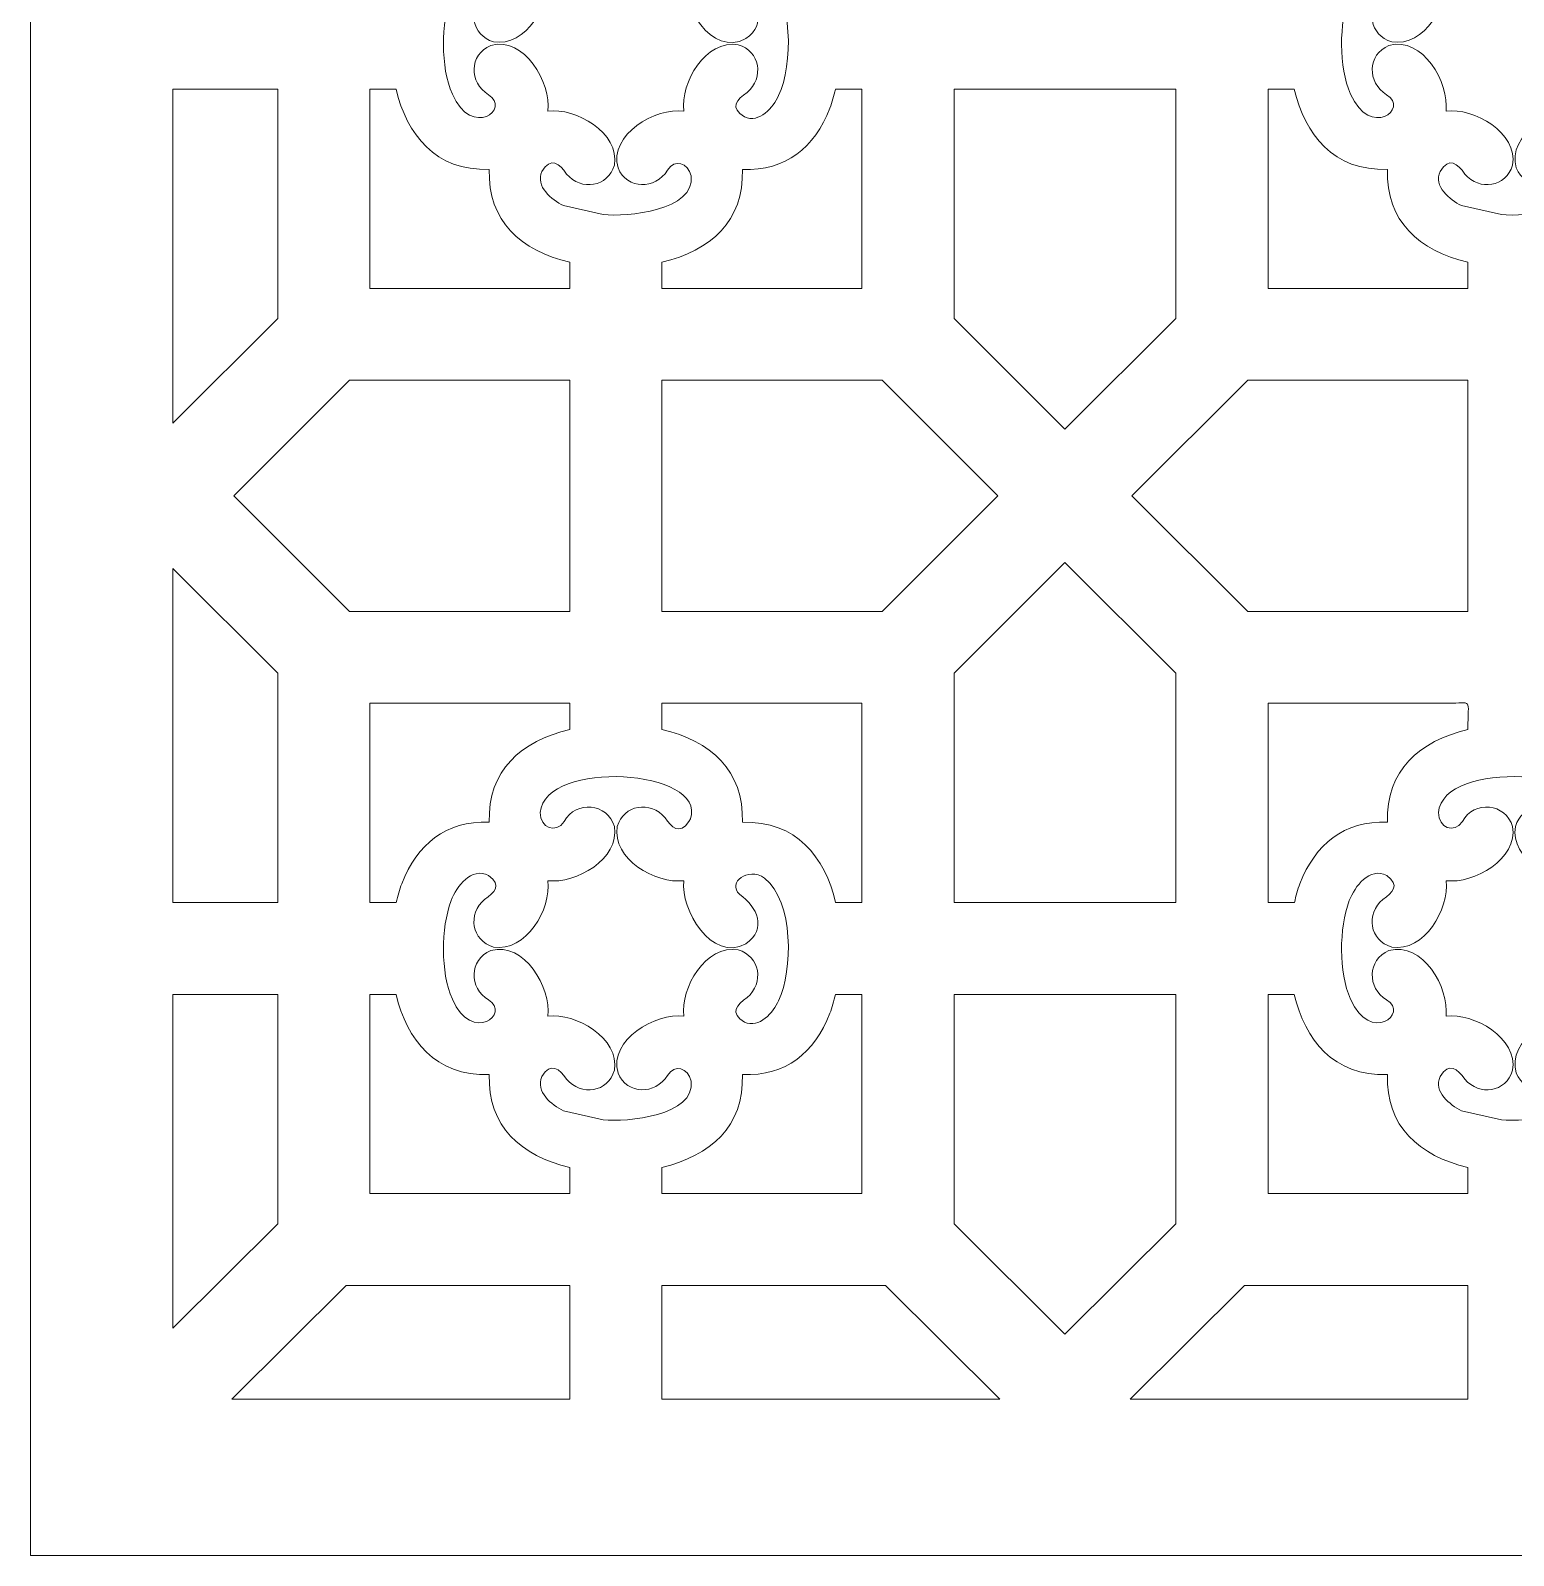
# Model space of a CAD drawing. Header units: centimetres. Extents: x 10.4 to 27.5, y -2.2 to 9.5.
# Drawn here: x 10.447 to 13.422, y -2.117 to 0.943 of the extents above; entities that cross this region are included whole.
import ezdxf

# ---------------------------------------------------------------- set-up
doc = ezdxf.new("R2010")
doc.units = ezdxf.units.CM
doc.header["$MEASUREMENT"] = 0
doc.layers.add('layer 1', color=7, linetype='Continuous')

msp = doc.modelspace()

# ---------------------------------------------------------------- linework, layer by layer
at = {"layer": 'layer 1', "color": 7, "lineweight": 9}
for points, knots in [([(10.44674, 9.5), (10.44674, 9.5), (16.39673, 9.5), (16.39673, 9.5), (16.39673, 9.5), (16.39673, 9.5), (16.39673, -2.11668), (16.39673, -2.11668), (16.39673, -2.11668), (16.39673, -2.11668), (10.44674, -2.11668), (10.44674, -2.11668), (10.44674, -2.11668), (10.44674, -2.11668), (10.44674, 9.5), (10.44674, 9.5)], [0, 0, 0, 0, 0.2, 0.2, 0.2, 0.2, 0.4, 0.4, 0.4, 0.4, 0.6, 0.6, 0.6, 0.6, 1, 1, 1, 1]), ([(11.29047, 1.01358), (11.29047, 1.01358), (11.29047, 1.01358), (11.29047, 1.01358), (11.29047, 1.01358), (11.27004, 0.95806), (11.26896, 0.87023), (11.29298, 0.81571), (11.29298, 0.81571), (11.33269, 0.7256), (11.41101, 0.78683), (11.36538, 0.81454), (11.36538, 0.81454), (11.32629, 0.83826), (11.32592, 0.89522), (11.37013, 0.91327), (11.37013, 0.91327), (11.43763, 0.93239), (11.4917, 0.83811), (11.48459, 0.78175), (11.48459, 0.78175), (11.54026, 0.78877), (11.62915, 0.738), (11.61809, 0.67312), (11.61809, 0.67312), (11.60548, 0.62889), (11.55132, 0.62086), (11.52216, 0.65536), (11.52216, 0.65536), (11.50812, 0.67598), (11.49044, 0.69061), (11.47279, 0.66053), (11.47279, 0.66053), (11.45879, 0.63026), (11.49237, 0.60356), (11.51571, 0.5921), (11.51571, 0.5921), (11.51571, 0.5921), (11.59561, 0.57388), (11.59561, 0.57388), (11.59561, 0.57388), (11.64252, 0.56899), (11.78081, 0.58166), (11.77221, 0.65167), (11.77221, 0.65167), (11.76611, 0.67786), (11.73889, 0.68657), (11.72446, 0.6629), (11.72446, 0.6629), (11.70061, 0.62375), (11.64339, 0.62384), (11.62543, 0.66767), (11.62543, 0.66767), (11.60625, 0.7348), (11.70091, 0.78905), (11.75735, 0.78175), (11.75735, 0.78175), (11.75029, 0.8385), (11.80129, 0.92586), (11.86632, 0.91483), (11.86632, 0.91483), (11.91068, 0.90226), (11.91874, 0.84827), (11.88413, 0.81922), (11.88413, 0.81922), (11.86344, 0.8052), (11.84881, 0.7876), (11.87896, 0.76998), (11.87896, 0.76998), (11.90901, 0.7562), (11.93688, 0.78984), (11.94761, 0.81278), (11.94761, 0.81278), (11.97632, 0.87429), (11.97827, 1.01091), (11.91925, 1.05902), (11.91925, 1.05902), (11.88593, 1.08163), (11.84358, 1.05088), (11.86941, 1.02575), (11.86941, 1.02575), (11.90543, 1.00127), (11.92415, 0.95671), (11.88186, 0.92693), (11.88186, 0.92693), (11.81318, 0.88937), (11.75025, 0.99595), (11.75735, 1.05367), (11.75735, 1.05367), (11.7004, 1.0467), (11.61282, 1.09738), (11.62385, 1.1623), (11.62385, 1.1623), (11.63648, 1.20651), (11.69064, 1.21457), (11.71977, 1.18005), (11.71977, 1.18005), (11.73312, 1.16044), (11.74804, 1.14525), (11.76757, 1.1722), (11.76757, 1.1722), (11.76757, 1.1722), (11.77047, 1.17774), (11.77047, 1.17774), (11.77047, 1.17774), (11.80464, 1.27684), (11.47934, 1.29888), (11.46928, 1.1903), (11.46928, 1.1903), (11.46975, 1.15981), (11.50001, 1.14693), (11.51747, 1.17251), (11.51747, 1.17251), (11.54072, 1.21572), (11.60471, 1.20921), (11.61809, 1.1623), (11.61809, 1.1623), (11.62917, 1.09725), (11.54061, 1.04678), (11.48459, 1.05367), (11.48459, 1.05367), (11.49183, 0.99695), (11.44056, 0.90961), (11.37562, 0.9206), (11.37562, 0.9206), (11.33126, 0.93318), (11.32317, 0.98718), (11.35782, 1.01621), (11.35782, 1.01621), (11.37747, 1.02952), (11.39273, 1.04439), (11.36567, 1.06386), (11.36567, 1.06386), (11.33074, 1.08205), (11.30192, 1.04239), (11.29047, 1.01358)], [0, 0, 0, 0, 0.0285714, 0.0285714, 0.0285714, 0.0285714, 0.0571429, 0.0571429, 0.0571429, 0.0571429, 0.0857143, 0.0857143, 0.0857143, 0.0857143, 0.1142857, 0.1142857, 0.1142857, 0.1142857, 0.1428571, 0.1428571, 0.1428571, 0.1428571, 0.1714286, 0.1714286, 0.1714286, 0.1714286, 0.2, 0.2, 0.2, 0.2, 0.2285714, 0.2285714, 0.2285714, 0.2285714, 0.2571429, 0.2571429, 0.2571429, 0.2571429, 0.2857143, 0.2857143, 0.2857143, 0.2857143, 0.3142857, 0.3142857, 0.3142857, 0.3142857, 0.3428571, 0.3428571, 0.3428571, 0.3428571, 0.3714286, 0.3714286, 0.3714286, 0.3714286, 0.4, 0.4, 0.4, 0.4, 0.4285714, 0.4285714, 0.4285714, 0.4285714, 0.4571429, 0.4571429, 0.4571429, 0.4571429, 0.4857143, 0.4857143, 0.4857143, 0.4857143, 0.5142857, 0.5142857, 0.5142857, 0.5142857, 0.5428571, 0.5428571, 0.5428571, 0.5428571, 0.5714286, 0.5714286, 0.5714286, 0.5714286, 0.6, 0.6, 0.6, 0.6, 0.6285714, 0.6285714, 0.6285714, 0.6285714, 0.6571429, 0.6571429, 0.6571429, 0.6571429, 0.6857143, 0.6857143, 0.6857143, 0.6857143, 0.7142857, 0.7142857, 0.7142857, 0.7142857, 0.7428571, 0.7428571, 0.7428571, 0.7428571, 0.7714286, 0.7714286, 0.7714286, 0.7714286, 0.8, 0.8, 0.8, 0.8, 0.8285714, 0.8285714, 0.8285714, 0.8285714, 0.8571429, 0.8571429, 0.8571429, 0.8571429, 0.8857143, 0.8857143, 0.8857143, 0.8857143, 0.9142857, 0.9142857, 0.9142857, 0.9142857, 0.9428571, 0.9428571, 0.9428571, 0.9428571, 1, 1, 1, 1]), ([(13.09226, 1.01358), (13.09226, 1.01358), (13.09226, 1.01358), (13.09226, 1.01358), (13.09226, 1.01358), (13.07182, 0.95806), (13.07075, 0.87023), (13.09476, 0.81571), (13.09476, 0.81571), (13.13448, 0.7256), (13.2128, 0.78683), (13.16716, 0.81454), (13.16716, 0.81454), (13.12807, 0.83826), (13.1277, 0.89522), (13.17192, 0.91327), (13.17192, 0.91327), (13.23941, 0.93239), (13.29348, 0.83811), (13.28637, 0.78175), (13.28637, 0.78175), (13.34207, 0.78877), (13.43093, 0.738), (13.41987, 0.67312), (13.41987, 0.67312), (13.40726, 0.62889), (13.35312, 0.62086), (13.32395, 0.65536), (13.32395, 0.65536), (13.3099, 0.67598), (13.29223, 0.69061), (13.27458, 0.66053), (13.27458, 0.66053), (13.26059, 0.63026), (13.29415, 0.60356), (13.31749, 0.5921), (13.31749, 0.5921), (13.31749, 0.5921), (13.3974, 0.57388), (13.3974, 0.57388), (13.3974, 0.57388), (13.44431, 0.56899), (13.58259, 0.58166), (13.574, 0.65167), (13.574, 0.65167), (13.56789, 0.67786), (13.54067, 0.68657), (13.52625, 0.6629), (13.52625, 0.6629), (13.5024, 0.62375), (13.44519, 0.62384), (13.42721, 0.66767), (13.42721, 0.66767), (13.40803, 0.7348), (13.5027, 0.78905), (13.55913, 0.78175), (13.55913, 0.78175), (13.55207, 0.8385), (13.60307, 0.92586), (13.66811, 0.91483), (13.66811, 0.91483), (13.71247, 0.90226), (13.72053, 0.84827), (13.68592, 0.81922), (13.68592, 0.81922), (13.66523, 0.8052), (13.6506, 0.7876), (13.68074, 0.76998), (13.68074, 0.76998), (13.7108, 0.7562), (13.73867, 0.78984), (13.7494, 0.81278), (13.7494, 0.81278), (13.77811, 0.87429), (13.78006, 1.01091), (13.72104, 1.05902), (13.72104, 1.05902), (13.68774, 1.08163), (13.64539, 1.05088), (13.6712, 1.02575), (13.6712, 1.02575), (13.70722, 1.00127), (13.72594, 0.95671), (13.68367, 0.92693), (13.68367, 0.92693), (13.61497, 0.88937), (13.55205, 0.99595), (13.55913, 1.05367), (13.55913, 1.05367), (13.50219, 1.0467), (13.4146, 1.09738), (13.42566, 1.1623), (13.42566, 1.1623), (13.43827, 1.20651), (13.49243, 1.21457), (13.52156, 1.18005), (13.52156, 1.18005), (13.53491, 1.16044), (13.54982, 1.14525), (13.56935, 1.1722), (13.56935, 1.1722), (13.56935, 1.1722), (13.57226, 1.17774), (13.57226, 1.17774), (13.57226, 1.17774), (13.60642, 1.27684), (13.28112, 1.29888), (13.27109, 1.1903), (13.27109, 1.1903), (13.27154, 1.15981), (13.30179, 1.14693), (13.31926, 1.17251), (13.31926, 1.17251), (13.34251, 1.21572), (13.4065, 1.20921), (13.41987, 1.1623), (13.41987, 1.1623), (13.43098, 1.09725), (13.3424, 1.04678), (13.28637, 1.05367), (13.28637, 1.05367), (13.29362, 0.99695), (13.24234, 0.90961), (13.1774, 0.9206), (13.1774, 0.9206), (13.13304, 0.93318), (13.12496, 0.98718), (13.15961, 1.01621), (13.15961, 1.01621), (13.17926, 1.02952), (13.19452, 1.04439), (13.16746, 1.06386), (13.16746, 1.06386), (13.13253, 1.08205), (13.1037, 1.04239), (13.09226, 1.01358)], [0, 0, 0, 0, 0.0285714, 0.0285714, 0.0285714, 0.0285714, 0.0571429, 0.0571429, 0.0571429, 0.0571429, 0.0857143, 0.0857143, 0.0857143, 0.0857143, 0.1142857, 0.1142857, 0.1142857, 0.1142857, 0.1428571, 0.1428571, 0.1428571, 0.1428571, 0.1714286, 0.1714286, 0.1714286, 0.1714286, 0.2, 0.2, 0.2, 0.2, 0.2285714, 0.2285714, 0.2285714, 0.2285714, 0.2571429, 0.2571429, 0.2571429, 0.2571429, 0.2857143, 0.2857143, 0.2857143, 0.2857143, 0.3142857, 0.3142857, 0.3142857, 0.3142857, 0.3428571, 0.3428571, 0.3428571, 0.3428571, 0.3714286, 0.3714286, 0.3714286, 0.3714286, 0.4, 0.4, 0.4, 0.4, 0.4285714, 0.4285714, 0.4285714, 0.4285714, 0.4571429, 0.4571429, 0.4571429, 0.4571429, 0.4857143, 0.4857143, 0.4857143, 0.4857143, 0.5142857, 0.5142857, 0.5142857, 0.5142857, 0.5428571, 0.5428571, 0.5428571, 0.5428571, 0.5714286, 0.5714286, 0.5714286, 0.5714286, 0.6, 0.6, 0.6, 0.6, 0.6285714, 0.6285714, 0.6285714, 0.6285714, 0.6571429, 0.6571429, 0.6571429, 0.6571429, 0.6857143, 0.6857143, 0.6857143, 0.6857143, 0.7142857, 0.7142857, 0.7142857, 0.7142857, 0.7428571, 0.7428571, 0.7428571, 0.7428571, 0.7714286, 0.7714286, 0.7714286, 0.7714286, 0.8, 0.8, 0.8, 0.8, 0.8285714, 0.8285714, 0.8285714, 0.8285714, 0.8571429, 0.8571429, 0.8571429, 0.8571429, 0.8857143, 0.8857143, 0.8857143, 0.8857143, 0.9142857, 0.9142857, 0.9142857, 0.9142857, 0.9428571, 0.9428571, 0.9428571, 0.9428571, 1, 1, 1, 1]), ([(10.73234, 0.15563), (10.73234, 0.15563), (10.73234, 0.15563), (10.73234, 0.15563), (10.73234, 0.15563), (10.73234, 0.15563), (10.9426, 0.36524), (10.9426, 0.36524), (10.9426, 0.36524), (10.9426, 0.36524), (10.9426, 0.82549), (10.9426, 0.82549), (10.9426, 0.82549), (10.9426, 0.82549), (10.73234, 0.82549), (10.73234, 0.82549), (10.73234, 0.82549), (10.73234, 0.82549), (10.73234, 0.15563), (10.73234, 0.15563)], [0, 0, 0, 0, 0.1666667, 0.1666667, 0.1666667, 0.1666667, 0.3333333, 0.3333333, 0.3333333, 0.3333333, 0.5, 0.5, 0.5, 0.5, 0.6666667, 0.6666667, 0.6666667, 0.6666667, 1, 1, 1, 1]), ([(11.12761, 0.82549), (11.12761, 0.82549), (11.12761, 0.82549), (11.12761, 0.82549), (11.12761, 0.82549), (11.12761, 0.82549), (11.18006, 0.82549), (11.18006, 0.82549), (11.18006, 0.82549), (11.20152, 0.73474), (11.259, 0.66081), (11.36711, 0.66466), (11.36711, 0.66466), (11.3634, 0.56059), (11.43124, 0.50139), (11.52848, 0.47837), (11.52848, 0.47837), (11.52848, 0.47837), (11.52848, 0.42586), (11.52848, 0.42586), (11.52848, 0.42586), (11.52848, 0.42586), (11.12761, 0.42586), (11.12761, 0.42586), (11.12761, 0.42586), (11.12761, 0.42586), (11.12761, 0.82549), (11.12761, 0.82549)], [0, 0, 0, 0, 0.125, 0.125, 0.125, 0.125, 0.25, 0.25, 0.25, 0.25, 0.375, 0.375, 0.375, 0.375, 0.5, 0.5, 0.5, 0.5, 0.625, 0.625, 0.625, 0.625, 0.75, 0.75, 0.75, 0.75, 1, 1, 1, 1]), ([(12.06142, 0.82549), (12.06142, 0.82549), (12.06142, 0.82549), (12.06142, 0.82549), (12.06142, 0.82549), (12.06142, 0.82549), (12.11439, 0.82549), (12.11439, 0.82549), (12.11439, 0.82549), (12.11439, 0.82549), (12.11439, 0.42586), (12.11439, 0.42586), (12.11439, 0.42586), (12.11439, 0.42586), (11.7135, 0.42586), (11.7135, 0.42586), (11.7135, 0.42586), (11.7135, 0.42586), (11.7135, 0.47829), (11.7135, 0.47829), (11.7135, 0.47829), (11.81068, 0.50194), (11.87859, 0.5603), (11.87482, 0.66466), (11.87482, 0.66466), (11.96278, 0.66153), (12.01882, 0.70761), (12.0505, 0.78761), (12.0505, 0.78761), (12.05473, 0.79954), (12.05837, 0.81227), (12.06142, 0.82549)], [0, 0, 0, 0, 0.1111111, 0.1111111, 0.1111111, 0.1111111, 0.2222222, 0.2222222, 0.2222222, 0.2222222, 0.3333333, 0.3333333, 0.3333333, 0.3333333, 0.4444444, 0.4444444, 0.4444444, 0.4444444, 0.5555556, 0.5555556, 0.5555556, 0.5555556, 0.6666667, 0.6666667, 0.6666667, 0.6666667, 0.7777778, 0.7777778, 0.7777778, 0.7777778, 1, 1, 1, 1]), ([(12.29941, 0.82549), (12.29941, 0.82549), (12.29941, 0.82549), (12.29941, 0.82549), (12.29941, 0.82549), (12.29941, 0.82549), (12.74438, 0.82549), (12.74438, 0.82549), (12.74438, 0.82549), (12.74438, 0.82549), (12.74438, 0.36524), (12.74438, 0.36524), (12.74438, 0.36524), (12.74438, 0.36524), (12.52188, 0.14345), (12.52188, 0.14345), (12.52188, 0.14345), (12.52188, 0.14345), (12.29941, 0.36524), (12.29941, 0.36524), (12.29941, 0.36524), (12.29941, 0.36524), (12.29941, 0.82549), (12.29941, 0.82549)], [0, 0, 0, 0, 0.1428571, 0.1428571, 0.1428571, 0.1428571, 0.2857143, 0.2857143, 0.2857143, 0.2857143, 0.4285714, 0.4285714, 0.4285714, 0.4285714, 0.5714286, 0.5714286, 0.5714286, 0.5714286, 0.7142857, 0.7142857, 0.7142857, 0.7142857, 1, 1, 1, 1]), ([(12.9294, 0.82549), (12.9294, 0.82549), (12.9294, 0.82549), (12.9294, 0.82549), (12.9294, 0.82549), (12.9294, 0.82549), (12.98186, 0.82549), (12.98186, 0.82549), (12.98186, 0.82549), (13.0033, 0.73474), (13.06079, 0.66081), (13.1689, 0.66466), (13.1689, 0.66466), (13.16518, 0.56059), (13.23302, 0.50139), (13.33027, 0.47837), (13.33027, 0.47837), (13.33027, 0.47837), (13.33027, 0.42586), (13.33027, 0.42586), (13.33027, 0.42586), (13.33027, 0.42586), (12.9294, 0.42586), (12.9294, 0.42586), (12.9294, 0.42586), (12.9294, 0.42586), (12.9294, 0.82549), (12.9294, 0.82549)], [0, 0, 0, 0, 0.125, 0.125, 0.125, 0.125, 0.25, 0.25, 0.25, 0.25, 0.375, 0.375, 0.375, 0.375, 0.5, 0.5, 0.5, 0.5, 0.625, 0.625, 0.625, 0.625, 0.75, 0.75, 0.75, 0.75, 1, 1, 1, 1]), ([(11.52848, -0.22229), (11.52848, -0.22229), (11.52848, -0.22229), (11.52848, -0.22229), (11.52848, -0.22229), (11.52848, -0.22229), (11.52848, 0.24141), (11.52848, 0.24141), (11.52848, 0.24141), (11.52848, 0.24141), (11.08699, 0.24141), (11.08699, 0.24141), (11.08699, 0.24141), (11.08699, 0.24141), (10.85442, 0.00957), (10.85442, 0.00957), (10.85442, 0.00957), (10.85442, 0.00957), (11.08699, -0.22229), (11.08699, -0.22229), (11.08699, -0.22229), (11.08699, -0.22229), (11.52848, -0.22229), (11.52848, -0.22229)], [0, 0, 0, 0, 0.1428571, 0.1428571, 0.1428571, 0.1428571, 0.2857143, 0.2857143, 0.2857143, 0.2857143, 0.4285714, 0.4285714, 0.4285714, 0.4285714, 0.5714286, 0.5714286, 0.5714286, 0.5714286, 0.7142857, 0.7142857, 0.7142857, 0.7142857, 1, 1, 1, 1]), ([(11.7135, 0.24141), (11.7135, 0.24141), (11.7135, 0.24141), (11.7135, 0.24141), (11.7135, 0.24141), (11.7135, 0.24141), (11.7135, -0.22229), (11.7135, -0.22229), (11.7135, -0.22229), (11.7135, -0.22229), (12.15502, -0.22229), (12.15502, -0.22229), (12.15502, -0.22229), (12.15502, -0.22229), (12.3876, 0.00957), (12.3876, 0.00957), (12.3876, 0.00957), (12.3876, 0.00957), (12.15502, 0.24141), (12.15502, 0.24141), (12.15502, 0.24141), (12.15502, 0.24141), (11.7135, 0.24141), (11.7135, 0.24141)], [0, 0, 0, 0, 0.1428571, 0.1428571, 0.1428571, 0.1428571, 0.2857143, 0.2857143, 0.2857143, 0.2857143, 0.4285714, 0.4285714, 0.4285714, 0.4285714, 0.5714286, 0.5714286, 0.5714286, 0.5714286, 0.7142857, 0.7142857, 0.7142857, 0.7142857, 1, 1, 1, 1]), ([(13.33027, -0.22229), (13.33027, -0.22229), (13.33027, -0.22229), (13.33027, -0.22229), (13.33027, -0.22229), (13.33027, -0.22229), (13.33027, 0.24141), (13.33027, 0.24141), (13.33027, 0.24141), (13.33027, 0.24141), (12.88878, 0.24141), (12.88878, 0.24141), (12.88878, 0.24141), (12.88878, 0.24141), (12.6562, 0.00957), (12.6562, 0.00957), (12.6562, 0.00957), (12.6562, 0.00957), (12.88878, -0.22229), (12.88878, -0.22229), (12.88878, -0.22229), (12.88878, -0.22229), (13.33027, -0.22229), (13.33027, -0.22229)], [0, 0, 0, 0, 0.1428571, 0.1428571, 0.1428571, 0.1428571, 0.2857143, 0.2857143, 0.2857143, 0.2857143, 0.4285714, 0.4285714, 0.4285714, 0.4285714, 0.5714286, 0.5714286, 0.5714286, 0.5714286, 0.7142857, 0.7142857, 0.7142857, 0.7142857, 1, 1, 1, 1]), ([(10.73234, -0.80637), (10.73234, -0.80637), (10.73234, -0.80637), (10.73234, -0.80637), (10.73234, -0.80637), (10.73234, -0.80637), (10.9426, -0.80637), (10.9426, -0.80637), (10.9426, -0.80637), (10.9426, -0.80637), (10.9426, -0.34612), (10.9426, -0.34612), (10.9426, -0.34612), (10.9426, -0.34612), (10.73234, -0.13652), (10.73234, -0.13652), (10.73234, -0.13652), (10.73234, -0.13652), (10.73234, -0.80637), (10.73234, -0.80637)], [0, 0, 0, 0, 0.1666667, 0.1666667, 0.1666667, 0.1666667, 0.3333333, 0.3333333, 0.3333333, 0.3333333, 0.5, 0.5, 0.5, 0.5, 0.6666667, 0.6666667, 0.6666667, 0.6666667, 1, 1, 1, 1]), ([(12.74438, -0.80637), (12.74438, -0.80637), (12.74438, -0.80637), (12.74438, -0.80637), (12.74438, -0.80637), (12.74438, -0.80637), (12.29941, -0.80637), (12.29941, -0.80637), (12.29941, -0.80637), (12.29941, -0.80637), (12.29941, -0.34612), (12.29941, -0.34612), (12.29941, -0.34612), (12.29941, -0.34612), (12.52188, -0.12433), (12.52188, -0.12433), (12.52188, -0.12433), (12.52188, -0.12433), (12.74438, -0.34612), (12.74438, -0.34612), (12.74438, -0.34612), (12.74438, -0.34612), (12.74438, -0.80637), (12.74438, -0.80637)], [0, 0, 0, 0, 0.1428571, 0.1428571, 0.1428571, 0.1428571, 0.2857143, 0.2857143, 0.2857143, 0.2857143, 0.4285714, 0.4285714, 0.4285714, 0.4285714, 0.5714286, 0.5714286, 0.5714286, 0.5714286, 0.7142857, 0.7142857, 0.7142857, 0.7142857, 1, 1, 1, 1]), ([(12.98233, -0.80637), (12.98233, -0.80637), (12.98233, -0.80637), (12.98233, -0.80637), (12.98233, -0.80637), (12.98233, -0.80637), (12.9294, -0.80637), (12.9294, -0.80637), (12.9294, -0.80637), (12.9294, -0.80637), (12.9294, -0.40674), (12.9294, -0.40674), (12.9294, -0.40674), (13.04933, -0.40674), (13.16929, -0.40674), (13.28921, -0.40674), (13.28921, -0.40674), (13.34093, -0.40674), (13.33027, -0.3936), (13.33027, -0.45915), (13.33027, -0.45915), (13.23319, -0.48278), (13.16518, -0.54126), (13.1689, -0.64553), (13.1689, -0.64553), (13.0808, -0.64238), (13.02476, -0.68866), (12.99313, -0.7688), (12.99313, -0.7688), (12.98895, -0.78063), (12.98533, -0.79323), (12.98233, -0.80637)], [0, 0, 0, 0, 0.1111111, 0.1111111, 0.1111111, 0.1111111, 0.2222222, 0.2222222, 0.2222222, 0.2222222, 0.3333333, 0.3333333, 0.3333333, 0.3333333, 0.4444444, 0.4444444, 0.4444444, 0.4444444, 0.5555556, 0.5555556, 0.5555556, 0.5555556, 0.6666667, 0.6666667, 0.6666667, 0.6666667, 0.7777778, 0.7777778, 0.7777778, 0.7777778, 1, 1, 1, 1]), ([(11.18052, -0.80637), (11.18052, -0.80637), (11.18052, -0.80637), (11.18052, -0.80637), (11.18052, -0.80637), (11.18052, -0.80637), (11.12761, -0.80637), (11.12761, -0.80637), (11.12761, -0.80637), (11.12761, -0.80637), (11.12761, -0.40674), (11.12761, -0.40674), (11.12761, -0.40674), (11.12761, -0.40674), (11.52848, -0.40674), (11.52848, -0.40674), (11.52848, -0.40674), (11.52848, -0.40674), (11.52848, -0.45915), (11.52848, -0.45915), (11.52848, -0.45915), (11.4314, -0.48278), (11.3634, -0.54126), (11.36711, -0.64553), (11.36711, -0.64553), (11.27902, -0.64238), (11.22296, -0.68866), (11.19132, -0.7688), (11.19132, -0.7688), (11.18714, -0.78063), (11.18354, -0.79323), (11.18052, -0.80637)], [0, 0, 0, 0, 0.1111111, 0.1111111, 0.1111111, 0.1111111, 0.2222222, 0.2222222, 0.2222222, 0.2222222, 0.3333333, 0.3333333, 0.3333333, 0.3333333, 0.4444444, 0.4444444, 0.4444444, 0.4444444, 0.5555556, 0.5555556, 0.5555556, 0.5555556, 0.6666667, 0.6666667, 0.6666667, 0.6666667, 0.7777778, 0.7777778, 0.7777778, 0.7777778, 1, 1, 1, 1]), ([(12.11439, -0.80637), (12.11439, -0.80637), (12.11439, -0.80637), (12.11439, -0.80637), (12.11439, -0.80637), (12.11439, -0.80637), (12.06195, -0.80637), (12.06195, -0.80637), (12.06195, -0.80637), (12.04049, -0.71554), (11.98289, -0.64168), (11.87482, -0.64553), (11.87482, -0.64553), (11.87857, -0.5415), (11.81072, -0.48228), (11.7135, -0.45926), (11.7135, -0.45926), (11.7135, -0.45926), (11.7135, -0.40674), (11.7135, -0.40674), (11.7135, -0.40674), (11.7135, -0.40674), (12.11439, -0.40674), (12.11439, -0.40674), (12.11439, -0.40674), (12.11439, -0.40674), (12.11439, -0.80637), (12.11439, -0.80637)], [0, 0, 0, 0, 0.125, 0.125, 0.125, 0.125, 0.25, 0.25, 0.25, 0.25, 0.375, 0.375, 0.375, 0.375, 0.5, 0.5, 0.5, 0.5, 0.625, 0.625, 0.625, 0.625, 0.75, 0.75, 0.75, 0.75, 1, 1, 1, 1]), ([(11.29047, -0.80272), (11.29047, -0.80272), (11.29047, -0.80272), (11.29047, -0.80272), (11.29047, -0.80272), (11.27004, -0.85823), (11.26896, -0.94605), (11.29298, -1.00059), (11.29298, -1.00059), (11.33269, -1.09071), (11.41101, -1.02947), (11.36538, -1.00176), (11.36538, -1.00176), (11.32629, -0.97803), (11.32592, -0.92107), (11.37013, -0.90302), (11.37013, -0.90302), (11.43763, -0.88391), (11.4917, -0.97819), (11.48459, -1.03454), (11.48459, -1.03454), (11.54026, -1.02752), (11.62915, -1.07829), (11.61809, -1.14317), (11.61809, -1.14317), (11.60548, -1.1874), (11.55132, -1.19543), (11.52216, -1.16093), (11.52216, -1.16093), (11.50812, -1.1403), (11.49044, -1.1257), (11.47279, -1.15577), (11.47279, -1.15577), (11.45879, -1.18605), (11.49237, -1.21273), (11.51571, -1.2242), (11.51571, -1.2242), (11.51571, -1.2242), (11.59561, -1.24243), (11.59561, -1.24243), (11.59561, -1.24243), (11.64252, -1.24731), (11.78081, -1.23463), (11.77221, -1.16464), (11.77221, -1.16464), (11.76611, -1.13844), (11.73889, -1.12973), (11.72446, -1.15339), (11.72446, -1.15339), (11.70061, -1.19255), (11.64339, -1.19246), (11.62543, -1.14862), (11.62543, -1.14862), (11.60625, -1.08148), (11.70091, -1.02724), (11.75735, -1.03454), (11.75735, -1.03454), (11.75029, -0.97778), (11.80129, -0.89044), (11.86632, -0.90148), (11.86632, -0.90148), (11.91068, -0.91403), (11.91874, -0.96804), (11.88413, -0.99707), (11.88413, -0.99707), (11.86344, -1.01109), (11.84881, -1.0287), (11.87896, -1.04631), (11.87896, -1.04631), (11.90901, -1.06011), (11.93688, -1.02647), (11.94761, -1.0035), (11.94761, -1.0035), (11.97632, -0.942), (11.97827, -0.80539), (11.91925, -0.75727), (11.91925, -0.75727), (11.88593, -0.73467), (11.84358, -0.76542), (11.86941, -0.79055), (11.86941, -0.79055), (11.90543, -0.81502), (11.92415, -0.85958), (11.88186, -0.88936), (11.88186, -0.88936), (11.81318, -0.92692), (11.75025, -0.82035), (11.75735, -0.76262), (11.75735, -0.76262), (11.7004, -0.76959), (11.61282, -0.71891), (11.62385, -0.65401), (11.62385, -0.65401), (11.63648, -0.60977), (11.69064, -0.60172), (11.71977, -0.63626), (11.71977, -0.63626), (11.73312, -0.65585), (11.74804, -0.67106), (11.76757, -0.64409), (11.76757, -0.64409), (11.76757, -0.64409), (11.77047, -0.63856), (11.77047, -0.63856), (11.77047, -0.63856), (11.80464, -0.53946), (11.47934, -0.51742), (11.46928, -0.62599), (11.46928, -0.62599), (11.46975, -0.65649), (11.50001, -0.66936), (11.51747, -0.64379), (11.51747, -0.64379), (11.54072, -0.60057), (11.60471, -0.60709), (11.61809, -0.654), (11.61809, -0.654), (11.62917, -0.71905), (11.54061, -0.76952), (11.48459, -0.76262), (11.48459, -0.76262), (11.49183, -0.81934), (11.44056, -0.90669), (11.37562, -0.89571), (11.37562, -0.89571), (11.33126, -0.88312), (11.32317, -0.82913), (11.35782, -0.8001), (11.35782, -0.8001), (11.37747, -0.78678), (11.39273, -0.77191), (11.36567, -0.75243), (11.36567, -0.75243), (11.33074, -0.73425), (11.30192, -0.7739), (11.29047, -0.80272)], [0, 0, 0, 0, 0.0285714, 0.0285714, 0.0285714, 0.0285714, 0.0571429, 0.0571429, 0.0571429, 0.0571429, 0.0857143, 0.0857143, 0.0857143, 0.0857143, 0.1142857, 0.1142857, 0.1142857, 0.1142857, 0.1428571, 0.1428571, 0.1428571, 0.1428571, 0.1714286, 0.1714286, 0.1714286, 0.1714286, 0.2, 0.2, 0.2, 0.2, 0.2285714, 0.2285714, 0.2285714, 0.2285714, 0.2571429, 0.2571429, 0.2571429, 0.2571429, 0.2857143, 0.2857143, 0.2857143, 0.2857143, 0.3142857, 0.3142857, 0.3142857, 0.3142857, 0.3428571, 0.3428571, 0.3428571, 0.3428571, 0.3714286, 0.3714286, 0.3714286, 0.3714286, 0.4, 0.4, 0.4, 0.4, 0.4285714, 0.4285714, 0.4285714, 0.4285714, 0.4571429, 0.4571429, 0.4571429, 0.4571429, 0.4857143, 0.4857143, 0.4857143, 0.4857143, 0.5142857, 0.5142857, 0.5142857, 0.5142857, 0.5428571, 0.5428571, 0.5428571, 0.5428571, 0.5714286, 0.5714286, 0.5714286, 0.5714286, 0.6, 0.6, 0.6, 0.6, 0.6285714, 0.6285714, 0.6285714, 0.6285714, 0.6571429, 0.6571429, 0.6571429, 0.6571429, 0.6857143, 0.6857143, 0.6857143, 0.6857143, 0.7142857, 0.7142857, 0.7142857, 0.7142857, 0.7428571, 0.7428571, 0.7428571, 0.7428571, 0.7714286, 0.7714286, 0.7714286, 0.7714286, 0.8, 0.8, 0.8, 0.8, 0.8285714, 0.8285714, 0.8285714, 0.8285714, 0.8571429, 0.8571429, 0.8571429, 0.8571429, 0.8857143, 0.8857143, 0.8857143, 0.8857143, 0.9142857, 0.9142857, 0.9142857, 0.9142857, 0.9428571, 0.9428571, 0.9428571, 0.9428571, 1, 1, 1, 1]), ([(13.09226, -0.80272), (13.09226, -0.80272), (13.09226, -0.80272), (13.09226, -0.80272), (13.09226, -0.80272), (13.07182, -0.85823), (13.07075, -0.94605), (13.09476, -1.00059), (13.09476, -1.00059), (13.13448, -1.09071), (13.2128, -1.02947), (13.16716, -1.00176), (13.16716, -1.00176), (13.12807, -0.97803), (13.1277, -0.92107), (13.17192, -0.90302), (13.17192, -0.90302), (13.23941, -0.88391), (13.29348, -0.97819), (13.28637, -1.03454), (13.28637, -1.03454), (13.34207, -1.02752), (13.43093, -1.07829), (13.41987, -1.14317), (13.41987, -1.14317), (13.40726, -1.1874), (13.35312, -1.19543), (13.32395, -1.16093), (13.32395, -1.16093), (13.3099, -1.1403), (13.29223, -1.1257), (13.27458, -1.15577), (13.27458, -1.15577), (13.26059, -1.18605), (13.29415, -1.21273), (13.31749, -1.2242), (13.31749, -1.2242), (13.31749, -1.2242), (13.3974, -1.24243), (13.3974, -1.24243), (13.3974, -1.24243), (13.44431, -1.24731), (13.58259, -1.23463), (13.574, -1.16464), (13.574, -1.16464), (13.56789, -1.13844), (13.54067, -1.12973), (13.52625, -1.15339), (13.52625, -1.15339), (13.5024, -1.19255), (13.44519, -1.19246), (13.42721, -1.14862), (13.42721, -1.14862), (13.40803, -1.08148), (13.5027, -1.02724), (13.55913, -1.03454), (13.55913, -1.03454), (13.55207, -0.97778), (13.60307, -0.89044), (13.66811, -0.90148), (13.66811, -0.90148), (13.71247, -0.91403), (13.72053, -0.96804), (13.68592, -0.99707), (13.68592, -0.99707), (13.66523, -1.01109), (13.6506, -1.0287), (13.68074, -1.04631), (13.68074, -1.04631), (13.7108, -1.06011), (13.73867, -1.02647), (13.7494, -1.0035), (13.7494, -1.0035), (13.77811, -0.942), (13.78006, -0.80539), (13.72104, -0.75727), (13.72104, -0.75727), (13.68774, -0.73467), (13.64539, -0.76542), (13.6712, -0.79055), (13.6712, -0.79055), (13.70722, -0.81502), (13.72594, -0.85958), (13.68367, -0.88936), (13.68367, -0.88936), (13.61497, -0.92692), (13.55205, -0.82035), (13.55913, -0.76262), (13.55913, -0.76262), (13.50219, -0.76959), (13.4146, -0.71891), (13.42566, -0.65401), (13.42566, -0.65401), (13.43827, -0.60977), (13.49243, -0.60172), (13.52156, -0.63626), (13.52156, -0.63626), (13.53491, -0.65585), (13.54982, -0.67106), (13.56935, -0.64409), (13.56935, -0.64409), (13.56935, -0.64409), (13.57226, -0.63856), (13.57226, -0.63856), (13.57226, -0.63856), (13.60642, -0.53946), (13.28112, -0.51742), (13.27109, -0.62599), (13.27109, -0.62599), (13.27154, -0.65649), (13.30179, -0.66936), (13.31926, -0.64379), (13.31926, -0.64379), (13.34251, -0.60057), (13.4065, -0.60709), (13.41987, -0.654), (13.41987, -0.654), (13.43098, -0.71905), (13.3424, -0.76952), (13.28637, -0.76262), (13.28637, -0.76262), (13.29362, -0.81934), (13.24234, -0.90669), (13.1774, -0.89571), (13.1774, -0.89571), (13.13304, -0.88312), (13.12496, -0.82913), (13.15961, -0.8001), (13.15961, -0.8001), (13.17926, -0.78678), (13.19452, -0.77191), (13.16746, -0.75243), (13.16746, -0.75243), (13.13253, -0.73425), (13.1037, -0.7739), (13.09226, -0.80272)], [0, 0, 0, 0, 0.0285714, 0.0285714, 0.0285714, 0.0285714, 0.0571429, 0.0571429, 0.0571429, 0.0571429, 0.0857143, 0.0857143, 0.0857143, 0.0857143, 0.1142857, 0.1142857, 0.1142857, 0.1142857, 0.1428571, 0.1428571, 0.1428571, 0.1428571, 0.1714286, 0.1714286, 0.1714286, 0.1714286, 0.2, 0.2, 0.2, 0.2, 0.2285714, 0.2285714, 0.2285714, 0.2285714, 0.2571429, 0.2571429, 0.2571429, 0.2571429, 0.2857143, 0.2857143, 0.2857143, 0.2857143, 0.3142857, 0.3142857, 0.3142857, 0.3142857, 0.3428571, 0.3428571, 0.3428571, 0.3428571, 0.3714286, 0.3714286, 0.3714286, 0.3714286, 0.4, 0.4, 0.4, 0.4, 0.4285714, 0.4285714, 0.4285714, 0.4285714, 0.4571429, 0.4571429, 0.4571429, 0.4571429, 0.4857143, 0.4857143, 0.4857143, 0.4857143, 0.5142857, 0.5142857, 0.5142857, 0.5142857, 0.5428571, 0.5428571, 0.5428571, 0.5428571, 0.5714286, 0.5714286, 0.5714286, 0.5714286, 0.6, 0.6, 0.6, 0.6, 0.6285714, 0.6285714, 0.6285714, 0.6285714, 0.6571429, 0.6571429, 0.6571429, 0.6571429, 0.6857143, 0.6857143, 0.6857143, 0.6857143, 0.7142857, 0.7142857, 0.7142857, 0.7142857, 0.7428571, 0.7428571, 0.7428571, 0.7428571, 0.7714286, 0.7714286, 0.7714286, 0.7714286, 0.8, 0.8, 0.8, 0.8, 0.8285714, 0.8285714, 0.8285714, 0.8285714, 0.8571429, 0.8571429, 0.8571429, 0.8571429, 0.8857143, 0.8857143, 0.8857143, 0.8857143, 0.9142857, 0.9142857, 0.9142857, 0.9142857, 0.9428571, 0.9428571, 0.9428571, 0.9428571, 1, 1, 1, 1]), ([(10.73234, -1.66066), (10.73234, -1.66066), (10.73234, -1.66066), (10.73234, -1.66066), (10.73234, -1.66066), (10.73234, -1.66066), (10.9426, -1.45106), (10.9426, -1.45106), (10.9426, -1.45106), (10.9426, -1.45106), (10.9426, -0.99081), (10.9426, -0.99081), (10.9426, -0.99081), (10.9426, -0.99081), (10.73234, -0.99081), (10.73234, -0.99081), (10.73234, -0.99081), (10.73234, -0.99081), (10.73234, -1.66066), (10.73234, -1.66066)], [0, 0, 0, 0, 0.1666667, 0.1666667, 0.1666667, 0.1666667, 0.3333333, 0.3333333, 0.3333333, 0.3333333, 0.5, 0.5, 0.5, 0.5, 0.6666667, 0.6666667, 0.6666667, 0.6666667, 1, 1, 1, 1]), ([(11.12761, -0.99081), (11.12761, -0.99081), (11.12761, -0.99081), (11.12761, -0.99081), (11.12761, -0.99081), (11.12761, -0.99081), (11.18006, -0.99081), (11.18006, -0.99081), (11.18006, -0.99081), (11.20152, -1.08157), (11.259, -1.15548), (11.36711, -1.15164), (11.36711, -1.15164), (11.3634, -1.2557), (11.43124, -1.31491), (11.52848, -1.33793), (11.52848, -1.33793), (11.52848, -1.33793), (11.52848, -1.39043), (11.52848, -1.39043), (11.52848, -1.39043), (11.52848, -1.39043), (11.12761, -1.39043), (11.12761, -1.39043), (11.12761, -1.39043), (11.12761, -1.39043), (11.12761, -0.99081), (11.12761, -0.99081)], [0, 0, 0, 0, 0.125, 0.125, 0.125, 0.125, 0.25, 0.25, 0.25, 0.25, 0.375, 0.375, 0.375, 0.375, 0.5, 0.5, 0.5, 0.5, 0.625, 0.625, 0.625, 0.625, 0.75, 0.75, 0.75, 0.75, 1, 1, 1, 1]), ([(12.06142, -0.99081), (12.06142, -0.99081), (12.06142, -0.99081), (12.06142, -0.99081), (12.06142, -0.99081), (12.06142, -0.99081), (12.11439, -0.99081), (12.11439, -0.99081), (12.11439, -0.99081), (12.11439, -0.99081), (12.11439, -1.39043), (12.11439, -1.39043), (12.11439, -1.39043), (12.11439, -1.39043), (11.7135, -1.39043), (11.7135, -1.39043), (11.7135, -1.39043), (11.7135, -1.39043), (11.7135, -1.33801), (11.7135, -1.33801), (11.7135, -1.33801), (11.81068, -1.31437), (11.87859, -1.25599), (11.87482, -1.15164), (11.87482, -1.15164), (11.96278, -1.15476), (12.01882, -1.10869), (12.0505, -1.02869), (12.0505, -1.02869), (12.05473, -1.01674), (12.05837, -1.00404), (12.06142, -0.99081)], [0, 0, 0, 0, 0.1111111, 0.1111111, 0.1111111, 0.1111111, 0.2222222, 0.2222222, 0.2222222, 0.2222222, 0.3333333, 0.3333333, 0.3333333, 0.3333333, 0.4444444, 0.4444444, 0.4444444, 0.4444444, 0.5555556, 0.5555556, 0.5555556, 0.5555556, 0.6666667, 0.6666667, 0.6666667, 0.6666667, 0.7777778, 0.7777778, 0.7777778, 0.7777778, 1, 1, 1, 1]), ([(12.29941, -0.99081), (12.29941, -0.99081), (12.29941, -0.99081), (12.29941, -0.99081), (12.29941, -0.99081), (12.29941, -0.99081), (12.74438, -0.99081), (12.74438, -0.99081), (12.74438, -0.99081), (12.74438, -0.99081), (12.74438, -1.45106), (12.74438, -1.45106), (12.74438, -1.45106), (12.74438, -1.45106), (12.52188, -1.67285), (12.52188, -1.67285), (12.52188, -1.67285), (12.52188, -1.67285), (12.29941, -1.45106), (12.29941, -1.45106), (12.29941, -1.45106), (12.29941, -1.45106), (12.29941, -0.99081), (12.29941, -0.99081)], [0, 0, 0, 0, 0.1428571, 0.1428571, 0.1428571, 0.1428571, 0.2857143, 0.2857143, 0.2857143, 0.2857143, 0.4285714, 0.4285714, 0.4285714, 0.4285714, 0.5714286, 0.5714286, 0.5714286, 0.5714286, 0.7142857, 0.7142857, 0.7142857, 0.7142857, 1, 1, 1, 1]), ([(12.9294, -0.99081), (12.9294, -0.99081), (12.9294, -0.99081), (12.9294, -0.99081), (12.9294, -0.99081), (12.9294, -0.99081), (12.98186, -0.99081), (12.98186, -0.99081), (12.98186, -0.99081), (13.0033, -1.08157), (13.06079, -1.15548), (13.1689, -1.15164), (13.1689, -1.15164), (13.16518, -1.2557), (13.23305, -1.31491), (13.33027, -1.33793), (13.33027, -1.33793), (13.33027, -1.33793), (13.33027, -1.39043), (13.33027, -1.39043), (13.33027, -1.39043), (13.33027, -1.39043), (12.9294, -1.39043), (12.9294, -1.39043), (12.9294, -1.39043), (12.9294, -1.39043), (12.9294, -0.99081), (12.9294, -0.99081)], [0, 0, 0, 0, 0.125, 0.125, 0.125, 0.125, 0.25, 0.25, 0.25, 0.25, 0.375, 0.375, 0.375, 0.375, 0.5, 0.5, 0.5, 0.5, 0.625, 0.625, 0.625, 0.625, 0.75, 0.75, 0.75, 0.75, 1, 1, 1, 1]), ([(10.85093, -1.80327), (10.85093, -1.80327), (10.85093, -1.80327), (10.85093, -1.80327), (10.85093, -1.80327), (10.85093, -1.80327), (11.52848, -1.80327), (11.52848, -1.80327), (11.52848, -1.80327), (11.52848, -1.80327), (11.52848, -1.57487), (11.52848, -1.57487), (11.52848, -1.57487), (11.52848, -1.57487), (11.08005, -1.57487), (11.08005, -1.57487), (11.08005, -1.57487), (11.08005, -1.57487), (10.85093, -1.80327), (10.85093, -1.80327)], [0, 0, 0, 0, 0.1666667, 0.1666667, 0.1666667, 0.1666667, 0.3333333, 0.3333333, 0.3333333, 0.3333333, 0.5, 0.5, 0.5, 0.5, 0.6666667, 0.6666667, 0.6666667, 0.6666667, 1, 1, 1, 1]), ([(11.7135, -1.80327), (11.7135, -1.80327), (11.7135, -1.80327), (11.7135, -1.80327), (11.7135, -1.80327), (11.7135, -1.80327), (12.39108, -1.80327), (12.39108, -1.80327), (12.39108, -1.80327), (12.39108, -1.80327), (12.16196, -1.57487), (12.16196, -1.57487), (12.16196, -1.57487), (12.16196, -1.57487), (11.7135, -1.57487), (11.7135, -1.57487), (11.7135, -1.57487), (11.7135, -1.57487), (11.7135, -1.80327), (11.7135, -1.80327)], [0, 0, 0, 0, 0.1666667, 0.1666667, 0.1666667, 0.1666667, 0.3333333, 0.3333333, 0.3333333, 0.3333333, 0.5, 0.5, 0.5, 0.5, 0.6666667, 0.6666667, 0.6666667, 0.6666667, 1, 1, 1, 1]), ([(12.65274, -1.80327), (12.65274, -1.80327), (12.65274, -1.80327), (12.65274, -1.80327), (12.65274, -1.80327), (12.65274, -1.80327), (13.33027, -1.80327), (13.33027, -1.80327), (13.33027, -1.80327), (13.33027, -1.80327), (13.33027, -1.57487), (13.33027, -1.57487), (13.33027, -1.57487), (13.33027, -1.57487), (12.88183, -1.57487), (12.88183, -1.57487), (12.88183, -1.57487), (12.88183, -1.57487), (12.65274, -1.80327), (12.65274, -1.80327)], [0, 0, 0, 0, 0.1666667, 0.1666667, 0.1666667, 0.1666667, 0.3333333, 0.3333333, 0.3333333, 0.3333333, 0.5, 0.5, 0.5, 0.5, 0.6666667, 0.6666667, 0.6666667, 0.6666667, 1, 1, 1, 1])]:
    msp.add_open_spline(points, degree=3, knots=knots, dxfattribs=at)

doc.saveas('drawing.dxf')
